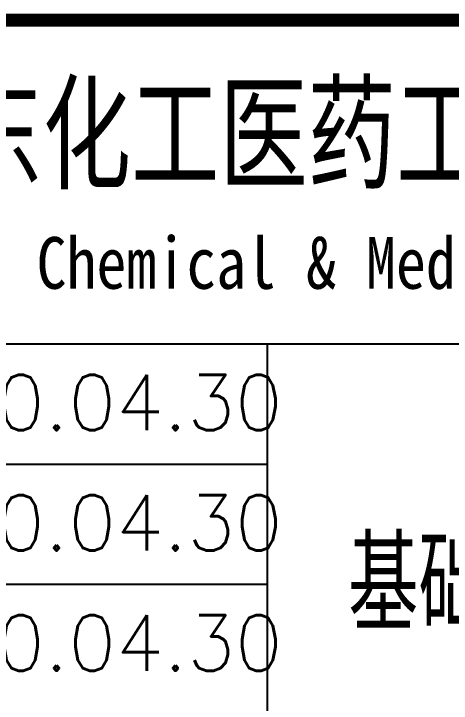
# Model space of a CAD drawing. Header units: millimetres. Extents: x 866309 to 879639, y 39442 to 44891.
# Drawn here: x 868153.31 to 868176.96, y 39481.7 to 39518.98 of the extents above; entities that cross this region are included whole.
import ezdxf
from ezdxf.enums import TextEntityAlignment as Align

# ---------------------------------------------------------------- set-up
doc = ezdxf.new("R2010")
doc.units = ezdxf.units.MM
doc.header["$LTSCALE"] = 1000
doc.header["$MEASUREMENT"] = 0
doc.layers.add('PUB_TEXT', color=7, linetype='Continuous')
doc.styles.add('ECEC_TQ', font='txt_l.shx', dxfattribs={"bigfont": 'hztxt_l.shx'})
doc.styles.add('ECEC_TQ_S', font='')
doc.styles.add('TS', font='tssdeng.shx', dxfattribs={"width": 0.8, "height": 2.5, "bigfont": 'tssdchn.shx'})
doc.styles.get('ECEC_TQ_S').set_extended_font_data('SimSun')

msp = doc.modelspace()

# ---------------------------------------------------------------- linework, layer by layer
for p, q in [((868112.018, 39501.127), (868222.018, 39501.127)), ((868167.018, 39468.627), (868167.018, 39501.127)), ((868112.018, 39494.627), (868167.018, 39494.627)), ((868112.018, 39488.127), (868167.018, 39488.127))]:
    msp.add_line(p, q)
at = {"const_width": 0.7}
msp.add_lwpolyline([(868292.018, 39518.627), (868112.018, 39518.627)], dxfattribs=at)

# ---------------------------------------------------------------- texts
at = {"style": 'ECEC_TQ_S'}
for s, height, width, p in [('安徽华东化工医药工程有限责任公司', 5, 0.7, (868173.967, 39512.627)), ('Anhui Huadong Chemical & Medical Engineering Co.,Ltd', 2.8, 0.85, (868173.967, 39505.127))]:
    msp.add_text(s, height=height, dxfattribs=dict(at, width=width)).set_placement(p, align=Align.MIDDLE)
at = {"style": 'ECEC_TQ'}
for p in [(868156.263, 39497.955), (868156.263, 39491.455), (868156.263, 39484.955)]:
    msp.add_attdef('2020.04.30', text=' ', height=3, dxfattribs=at).set_placement(p, align=Align.MIDDLE)
at = {"layer": 'PUB_TEXT', "style": 'TS', "width": 0.8}
msp.add_text('基础平面布置图及基础详图', height=5, dxfattribs=at).set_placement((868194.184, 39488.381), align=Align.MIDDLE)

doc.saveas('drawing.dxf')
